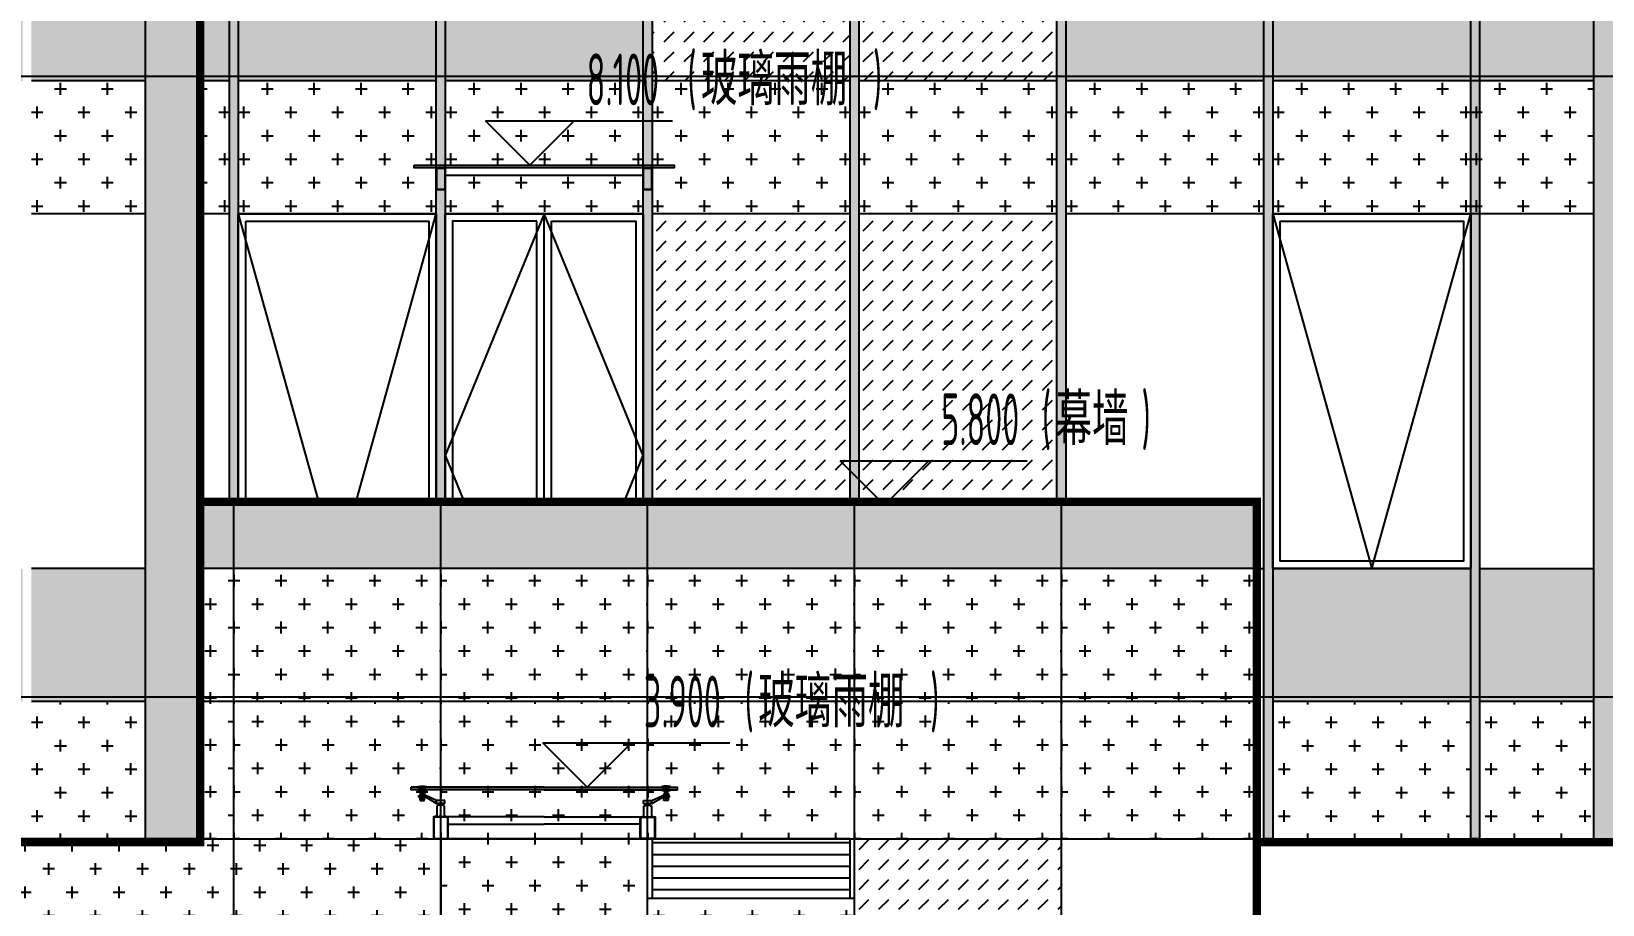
# Model space of a CAD drawing. Extents: x -863035 to 270371, y -8918 to 240488.
# Drawn here: x 187510 to 198142, y 123052 to 128961 of the extents above; entities that cross this region are included whole.
import ezdxf
from ezdxf.xclip import XClip

# ---------------------------------------------------------------- set-up
doc = ezdxf.new("R2010")
doc.units = 0
doc.header["$LTSCALE"] = 1000
doc.header["$MEASUREMENT"] = 0
doc.header["$XCLIPFRAME"] = 0
doc.linetypes.add('109-34 轴网$0$L1$0$$AUDIT_BAD_LTYPE1', pattern=[0])
for name, color, linetype in [('01-标注_标高', 200, 'Continuous'), ('02-TEXT_标注', 130, 'Continuous'), ('05-填充_156', 156, 'Continuous'), ('05-填充_18', 18, 'Continuous'), ('05-填充_天正', 26, 'Continuous'), ('A-C_窗', 140, 'Continuous'), ('D_玻璃', 152, 'Continuous'), ('D_铝板', 181, 'Continuous'), ('E-立面', 255, 'Continuous'), ('E-立面轮廓', 241, 'Continuous')]:
    doc.layers.add(name, color=color, linetype=linetype)
doc.layers.add('04-不打印_辅助线', color=165, linetype='Continuous', plot=False)
doc.styles.add('_TCH_DIM', font='ROS1', dxfattribs={"width": 0.75, "bigfont": 'JD'})
pattern_1 = [(90, (-57959.01, 285654.6), (-158.75, 158.75), [79.375, -238.125]), (180, (-57919.32, 285694.28), (-158.75, -158.75), [79.375, -238.125])]
pattern_2 = [(45, (56279.99, 19107.46), (4e-14, 134.70384), [95.25, -95.25])]
pattern_3 = [(360, (178364.69, 158581.99), (158.75, 158.75), [79.375, -238.125]), (90, (178404.37, 158542.3), (-158.75, 158.75), [79.375, -238.125])]

# ---------------------------------------------------------------- blocks, each defined once
blk = doc.blocks.new('A$C2DDF4F07')
at = {"layer": 'A-C_窗'}
for points in [[(0, 2400), (1340, 2400), (1340, 0), (0, 0)], [(50, 2350), (1290, 2350), (1290, 50), (50, 50)]]:
    blk.add_lwpolyline(points, close=True, dxfattribs=at)
blk.add_lwpolyline([(0, 2400), (670, 0), (1340, 2400)], dxfattribs=at)
blk = doc.blocks.new('A$C45C43561')
at = {"layer": 'A-C_窗'}
for points in [[(60, -1000), (60, 2270), (1400, 2270), (1400, -1000)], [(730, 2270), (60, 2270), (60, -1000), (730, -1000)], [(680, 2220), (110, 2220), (110, -950), (680, -950)], [(780, 2220), (1350, 2220), (1350, -950), (780, -950)]]:
    blk.add_lwpolyline(points, close=True, dxfattribs=at)
blk.add_lwpolyline([(730, 2270), (60, 635), (730, -1000), (1400, 635), (730, 2270)], dxfattribs=at)
blk = doc.blocks.new('yp')
at = {"layer": 'D_玻璃'}
blk.add_lwpolyline([(-1610, 168), (150, 168), (150, 150), (-1610, 150)], close=True, dxfattribs=at)
at = {"layer": 'D_铝板'}
blk.add_line((-1400, 100), (-60, 100), dxfattribs=at)
for points in [[(-1460, 150), (-1400, 150), (-1400, 0), (-1460, 0), (-1460, 150)], [(-60, 150), (0, 150), (0, 0), (-60, 0), (-60, 150)]]:
    blk.add_lwpolyline(points, dxfattribs=at)
for points in [[(-1457, 147), (-1403, 147), (-1403, 3), (-1457, 3)], [(-57, 147), (-3, 147), (-3, 3), (-57, 3)]]:
    blk.add_lwpolyline(points, close=True, dxfattribs=at)
blk = doc.blocks.new('*U31')
at = {"layer": '05-填充_18'}
h = blk.add_hatch(color=256, dxfattribs=at)
h.dxf.hatch_style = 1
h.paths.add_polyline_path([(60, -12790), (0, -12790), (0, 310), (60, 310)])
blk.add_lwpolyline([(60, -12790), (0, -12790), (0, 310), (60, 310)], close=True)
blk = doc.blocks.new('*U23')
at = {"layer": '05-填充_18'}
h = blk.add_hatch(color=256, dxfattribs=at)
h.dxf.hatch_style = 1
h.paths.add_polyline_path([(60, -15050), (0, -15050), (0, 310), (60, 310)])
blk.add_lwpolyline([(60, -15050), (0, -15050), (0, 310), (60, 310)], close=True)
blk = doc.blocks.new('htgrsjuhytj')
at = {"layer": '05-填充_156'}
h = blk.add_hatch(dxfattribs=at)
h.set_pattern_fill('DASH', color=256, scale=100, angle=135)
h.set_pattern_definition(pattern_2)
h.paths.add_polyline_path([(45765.7, -11748.3), (44425.7, -11748.3), (44425.7, -15048.3), (45765.7, -15048.3)])
h = blk.add_hatch(dxfattribs=at)
h.set_pattern_fill('DASH', color=256, scale=100, angle=135)
h.set_pattern_definition(pattern_2)
h.paths.add_polyline_path([(47165.7, -11748.3), (45825.7, -11748.3), (45825.7, -15048.3), (47165.7, -15048.3)])
h = blk.add_hatch(dxfattribs=at)
h.set_pattern_fill('CROSS', color=136, scale=100, angle=90)
h.set_pattern_definition([(360, (59080, 14907.46), (158.75, 158.75), [79.375, -238.125]), (90, (59119.68, 14867.77), (-158.75, 158.75), [79.375, -238.125])])
h.paths.add_polyline_path([(40995.7, -15048.3), (40225.7, -15048.3), (40225.7, -15948.3), (40995.7, -15948.3)])
h = blk.add_hatch(dxfattribs=at)
h.set_pattern_fill('CROSS', color=136, scale=100, angle=90)
h.set_pattern_definition([(360, (59080, 14907.46), (158.75, 158.75), [79.375, -238.125]), (90, (59119.68, 14867.77), (-158.75, 158.75), [79.375, -238.125])])
h.paths.add_polyline_path([(41565.7, -15048.3), (41345.7, -15048.3), (41345.7, -15948.3), (41565.7, -15948.3)])
h = blk.add_hatch(dxfattribs=at)
h.set_pattern_fill('CROSS', color=136, scale=100, angle=90)
h.set_pattern_definition([(360, (60480, 14907.46), (158.75, 158.75), [79.375, -238.125]), (90, (60519.68, 14867.77), (-158.75, 158.75), [79.375, -238.125])])
h.paths.add_polyline_path([(42965.7, -15048.3), (41625.7, -15048.3), (41625.7, -15948.3), (42965.7, -15948.3)])
h = blk.add_hatch(dxfattribs=at)
h.set_pattern_fill('CROSS', color=136, scale=100, angle=90)
h.set_pattern_definition([(360, (61880, 14907.46), (158.75, 158.75), [79.375, -238.125]), (90, (61919.68, 14867.77), (-158.75, 158.75), [79.375, -238.125])])
h.paths.add_polyline_path([(44365.7, -15048.3), (43025.7, -15048.3), (43025.7, -15948.3), (44365.7, -15948.3)])
h = blk.add_hatch(dxfattribs=at)
h.set_pattern_fill('CROSS', color=136, scale=100, angle=90)
h.set_pattern_definition([(360, (63280, 14907.46), (158.75, 158.75), [79.375, -238.125]), (90, (63319.68, 14867.77), (-158.75, 158.75), [79.375, -238.125])])
h.paths.add_polyline_path([(45765.7, -15048.3), (44425.7, -15048.3), (44425.7, -15948.3), (45765.7, -15948.3)])
h = blk.add_hatch(dxfattribs=at)
h.set_pattern_fill('CROSS', color=136, scale=100, angle=90)
h.set_pattern_definition([(360, (64680, 14907.46), (158.75, 158.75), [79.375, -238.125]), (90, (64719.68, 14867.77), (-158.75, 158.75), [79.375, -238.125])])
h.paths.add_polyline_path([(47165.7, -15048.3), (45825.7, -15048.3), (45825.7, -15948.3), (47165.7, -15948.3)])
h = blk.add_hatch(dxfattribs=at)
h.set_pattern_fill('CROSS', color=136, scale=100, angle=90)
h.set_pattern_definition([(360, (66080, 14907.46), (158.75, 158.75), [79.375, -238.125]), (90, (66119.68, 14867.77), (-158.75, 158.75), [79.375, -238.125])])
h.paths.add_polyline_path([(48565.7, -15048.3), (47225.7, -15048.3), (47225.7, -15948.3), (48565.7, -15948.3)])
h = blk.add_hatch(dxfattribs=at)
h.set_pattern_fill('CROSS', color=136, scale=100, angle=90)
h.set_pattern_definition([(360, (67480, 14907.46), (158.75, 158.75), [79.375, -238.125]), (90, (67519.68, 14867.77), (-158.75, 158.75), [79.375, -238.125])])
h.paths.add_polyline_path([(49965.7, -15048.3), (48625.7, -15048.3), (48625.7, -15948.3), (49965.7, -15948.3)])
h = blk.add_hatch(dxfattribs=at)
h.set_pattern_fill('CROSS', color=136, scale=100, angle=90)
h.set_pattern_definition([(360, (68820, 14907.46), (158.75, 158.75), [79.375, -238.125]), (90, (68859.68, 14867.77), (-158.75, 158.75), [79.375, -238.125])])
h.paths.add_polyline_path([(50795.7, -15048.3), (49965.7, -15048.3), (49965.7, -15948.3), (50795.7, -15948.3)])
h = blk.add_hatch(dxfattribs=at)
h.set_pattern_fill('DASH', color=256, scale=100, angle=135)
h.set_pattern_definition([(45, (54879.99, 15807.46), (4e-14, 134.70384), [95.25, -95.25])])
h.paths.add_polyline_path([(45765.7, -15948.3), (44425.7, -15948.3), (44425.7, -17918.3), (45765.7, -17918.3)])
h = blk.add_hatch(dxfattribs=at)
h.set_pattern_fill('DASH', color=256, scale=100, angle=135)
h.set_pattern_definition([(45, (56279.99, 15807.46), (4e-14, 134.70384), [95.25, -95.25])])
h.paths.add_polyline_path([(47165.7, -15948.3), (45825.7, -15948.3), (45825.7, -17918.3), (47165.7, -17918.3)])
h = blk.add_hatch(dxfattribs=at)
h.set_pattern_fill('CROSS', color=136, scale=100, angle=90)
h.set_pattern_definition([(360, (59080, 14907.46), (158.75, 158.75), [79.375, -238.125]), (90, (59119.68, 14867.77), (-158.75, 158.75), [79.375, -238.125])])
h.paths.add_polyline_path([(40995.7, -19248.3), (40225.7, -19248.3), (40225.7, -20178.3), (40995.7, -20178.3)])
h = blk.add_hatch(dxfattribs=at)
h.set_pattern_fill('CROSS', color=136, scale=100, angle=90)
h.set_pattern_definition([(360, (67519.99, 14907.46), (158.75, 158.75), [79.375, -238.125]), (90, (67559.68, 14867.77), (-158.75, 158.75), [79.375, -238.125])])
h.paths.add_polyline_path([(49965.7, -19248.3), (48625.7, -19248.3), (48625.7, -20178.3), (49965.7, -20178.3)])
h = blk.add_hatch(dxfattribs=at)
h.set_pattern_fill('CROSS', color=136, scale=100, angle=90)
h.set_pattern_definition([(360, (68919.99, 14907.46), (158.75, 158.75), [79.375, -238.125]), (90, (68959.68, 14867.77), (-158.75, 158.75), [79.375, -238.125])])
h.paths.add_polyline_path([(50795.7, -19248.3), (50025.7, -19248.3), (50025.7, -20178.3), (50795.7, -20178.3)])
at = {"layer": '05-填充_18'}
h = blk.add_hatch(color=256, dxfattribs=at)
h.dxf.hatch_style = 1
h.paths.add_polyline_path([(50795.7, -20178.3), (51145.7, -20178.3), (51145.7, -4818.3), (50795.7, -4818.3)])
h = blk.add_hatch(color=256, dxfattribs=at)
h.dxf.hatch_style = 1
h.paths.add_polyline_path([(40995.7, -20178.3), (41345.7, -20178.3), (41345.7, -9518.3), (40995.7, -9518.3)])
at = {"layer": '05-填充_天正'}
h = blk.add_hatch(dxfattribs=at)
h.set_pattern_fill('AR-CONC', color=256, scale=200)
h.set_pattern_definition([(50, (11547.93, -171174.53), (364.36934, -31.87817), [38.1, -419.1]), (355, (11547.93, -171174.53), (-70.48565, 382.1133), [30.48, -335.28]), (100.451, (11578.3, -171177.2), (293.885, 350.2334), [32.38, -356.18]), (46.1842, (11547.93, -171072.93), (542.1581, -84.0847), [57.15, -628.65]), (96.6356, (11593.1, -171079.94), (474.8085, 494.8511), [48.57, -534.27]), (351.184, (11547.93, -171072.93), (474.8092, 494.8502), [45.72, -502.92]), (21, (11598.73, -171098.33), (303.22976, -204.53104), [38.1, -419.1]), (326, (11598.73, -171098.33), (123.6041, 368.3759), [30.48, -335.28]), (71.4514, (11624, -171115.38), (426.833, 163.8457), [32.38, -356.18]), (37.5, (11547.93, -171174.53), (6.17721, 169.11008), [0, -331.216, 0, -340.36, 0, -336.55]), (7.5, (11547.93, -171174.53), (133.63933, 200.36115), [0, -194.056, 0, -323.596, 0, -128.27]), (327.5, (11434.65, -171174.53), (271.18119, -11.45749), [0, -127, 0, -396.24, 0, -525.78]), (317.5, (11383.85, -171174.53), (296.25836, 50.85298), [0, -165.1, 0, -263.144, 0, -373.38])])
h.paths.add_polyline_path([(50025.7, -14148.3), (50795.7, -14148.3), (50795.7, -15048.3), (50025.7, -15048.3)])
h.paths.add_polyline_path([(48625.7, -15048.3), (49965.7, -15048.3), (49965.7, -14148.3), (48625.7, -14148.3)])
h.paths.add_polyline_path([(47225.7, -15048.3), (48565.7, -15048.3), (48565.7, -14148.3), (47225.7, -14148.3)])
h.paths.add_polyline_path([(43025.7, -14148.3), (44365.7, -14148.3), (44365.7, -15048.3), (43025.7, -15048.3)])
h.paths.add_polyline_path([(41625.7, -15048.3), (42965.7, -15048.3), (42965.7, -14148.3), (41625.7, -14148.3)])
h.paths.add_polyline_path([(41345.7, -15048.3), (41565.7, -15048.3), (41565.7, -14148.3), (41345.7, -14148.3)])
h.paths.add_polyline_path([(40225.7, -14148.3), (40995.7, -14148.3), (40995.7, -15048.3), (40225.7, -15048.3)])
h.paths.add_polyline_path([(38825.7, -15048.3), (40165.7, -15048.3), (40165.7, -14148.3), (38825.7, -14148.3)])
h.paths.add_polyline_path([(34625.7, -14148.3), (35965.7, -14148.3), (35965.7, -15048.3), (34625.7, -15048.3)])
h.paths.add_polyline_path([(33225.7, -15048.3), (34565.7, -15048.3), (34565.7, -14148.3), (33225.7, -14148.3)])
h.paths.add_polyline_path([(31825.7, -14148.3), (33165.7, -14148.3), (33165.7, -15048.3), (31825.7, -15048.3)])
h.paths.add_polyline_path([(30425.7, -15048.3), (31765.7, -15048.3), (31765.7, -14148.3), (30425.7, -14148.3)])
h.paths.add_polyline_path([(26225.7, -14148.3), (27565.7, -14148.3), (27565.7, -15048.3), (26225.7, -15048.3)])
h.paths.add_polyline_path([(25395.7, -15048.3), (26165.7, -15048.3), (26165.7, -14148.3), (25395.7, -14148.3)])
h.paths.add_polyline_path([(23995.7, -14148.3), (24765.7, -14148.3), (24765.7, -15048.3), (23995.7, -15048.3)])
h.paths.add_polyline_path([(23425.7, -15048.3), (23995.7, -15048.3), (23995.7, -14148.3), (23425.7, -14148.3)])
h.paths.add_polyline_path([(22025.7, -15048.3), (23365.7, -15048.3), (23365.7, -14148.3), (22025.7, -14148.3)])
h.paths.add_polyline_path([(17825.7, -15048.3), (19165.7, -15048.3), (19165.7, -14148.3), (17825.7, -14148.3)])
h.paths.add_polyline_path([(16425.7, -15048.3), (17765.7, -15048.3), (17765.7, -14148.3), (16425.7, -14148.3)])
h.paths.add_polyline_path([(15025.7, -15048.3), (16365.7, -15048.3), (16365.7, -14148.3), (15025.7, -14148.3)])
h.paths.add_polyline_path([(13625.7, -15048.3), (14965.7, -15048.3), (14965.7, -14148.3), (13625.7, -14148.3)])
h.paths.add_polyline_path([(11395.7, -15048.3), (12165.7, -15048.3), (12165.7, -14148.3), (11395.7, -14148.3)])
h.paths.add_polyline_path([(10825.7, -15048.3), (11195.7, -15048.3), (11195.7, -14148.3), (10825.7, -14148.3)])
h.paths.add_polyline_path([(9425.7, -15048.3), (10765.7, -15048.3), (10765.7, -14148.3), (9425.7, -14148.3)])
h.paths.add_polyline_path([(8595.7, -15048.3), (9365.7, -15048.3), (9365.7, -14148.3), (8595.7, -14148.3)])
h = blk.add_hatch(dxfattribs=at)
h.set_pattern_fill('AR-CONC', color=256, scale=200)
h.set_pattern_definition([(50, (11547.93, -175374.53), (364.36934, -31.87817), [38.1, -419.1]), (355, (11547.93, -175374.53), (-70.48565, 382.1133), [30.48, -335.28]), (100.451, (11578.3, -175377.2), (293.885, 350.2334), [32.38, -356.18]), (46.1842, (11547.93, -175272.93), (542.1581, -84.0847), [57.15, -628.65]), (96.6356, (11593.1, -175279.94), (474.8085, 494.8511), [48.57, -534.27]), (351.184, (11547.93, -175272.93), (474.8092, 494.8502), [45.72, -502.92]), (21, (11598.73, -175298.33), (303.22976, -204.53104), [38.1, -419.1]), (326, (11598.73, -175298.33), (123.6041, 368.3759), [30.48, -335.28]), (71.4514, (11624, -175315.38), (426.833, 163.8457), [32.38, -356.18]), (37.5, (11547.93, -175374.53), (6.17721, 169.11008), [0, -331.216, 0, -340.36, 0, -336.55]), (7.5, (11547.93, -175374.53), (133.63933, 200.36115), [0, -194.056, 0, -323.596, 0, -128.27]), (327.5, (11434.65, -175374.53), (271.18119, -11.45749), [0, -127, 0, -396.24, 0, -525.78]), (317.5, (11383.85, -175374.53), (296.25836, 50.85298), [0, -165.1, 0, -263.144, 0, -373.38])])
h.paths.add_polyline_path([(50025.7, -18348.3), (50795.7, -18348.3), (50795.7, -19248.3), (50025.7, -19248.3)])
h.paths.add_polyline_path([(48625.7, -19248.3), (49965.7, -19248.3), (49965.7, -18348.3), (48625.7, -18348.3)])
h.paths.add_polyline_path([(40225.7, -18348.3), (40995.7, -18348.3), (40995.7, -19248.3), (40225.7, -19248.3)])
h.paths.add_polyline_path([(38825.7, -19248.3), (40165.7, -19248.3), (40165.7, -18348.3), (38825.7, -18348.3)])
h.paths.add_polyline_path([(34625.7, -18348.3), (35965.7, -18348.3), (35965.7, -19248.3), (34625.7, -19248.3)])
h.paths.add_polyline_path([(33225.7, -19248.3), (34565.7, -19248.3), (34565.7, -18348.3), (33225.7, -18348.3)])
h.paths.add_polyline_path([(31825.7, -18348.3), (33165.7, -18348.3), (33165.7, -19248.3), (31825.7, -19248.3)])
h.paths.add_polyline_path([(30425.7, -19248.3), (31765.7, -19248.3), (31765.7, -18348.3), (30425.7, -18348.3)])
h.paths.add_polyline_path([(26225.7, -18348.3), (27565.7, -18348.3), (27565.7, -19248.3), (26225.7, -19248.3)])
h.paths.add_polyline_path([(25395.7, -19248.3), (26165.7, -19248.3), (26165.7, -18348.3), (25395.7, -18348.3)])
h.paths.add_polyline_path([(23995.7, -18348.3), (24765.7, -18348.3), (24765.7, -19248.3), (23995.7, -19248.3)])
h.paths.add_polyline_path([(23425.7, -19248.3), (23995.7, -19248.3), (23995.7, -18348.3), (23425.7, -18348.3)])
h.paths.add_polyline_path([(22025.7, -19248.3), (23365.7, -19248.3), (23365.7, -18348.3), (22025.7, -18348.3)])
h.paths.add_polyline_path([(17825.7, -19248.3), (19165.7, -19248.3), (19165.7, -18348.3), (17825.7, -18348.3)])
h.paths.add_polyline_path([(16425.7, -19248.3), (17765.7, -19248.3), (17765.7, -18348.3), (16425.7, -18348.3)])
h.paths.add_polyline_path([(15025.7, -19248.3), (16365.7, -19248.3), (16365.7, -18348.3), (15025.7, -18348.3)])
h.paths.add_polyline_path([(13625.7, -19248.3), (14965.7, -19248.3), (14965.7, -18348.3), (13625.7, -18348.3)])
h.paths.add_polyline_path([(11395.7, -19248.3), (12165.7, -19248.3), (12165.7, -18348.3), (11395.7, -18348.3)])
h.paths.add_polyline_path([(8595.7, -19248.3), (9365.7, -19248.3), (9365.7, -18348.3), (8595.7, -18348.3)])
at = {"layer": '01-标注_标高'}
for p, q in [((43598.3, -15618.3), (43298.3, -15318.3)), ((43298.3, -15318.3), (44564.3, -15318.3)), ((43598.3, -15618.3), (43898.3, -15318.3)), ((45997.7, -17918.3), (45697.7, -17618.3)), ((45697.7, -17618.3), (46963.7, -17618.3)), ((45997.7, -17918.3), (46297.7, -17618.3))]:
    blk.add_line(p, q, dxfattribs=at)
at = {"layer": '04-不打印_辅助线'}
for points in [[(51086.2, -15018.3), (3570.3, -15018.3)], [(51086.2, -19218.3), (3570.3, -19218.3)]]:
    blk.add_lwpolyline(points, dxfattribs=at)
at = {"layer": 'A-C_窗'}
for points in [[(40995.7, -15048.3), (40225.7, -15048.3)], [(41565.7, -15048.3), (41345.7, -15048.3)], [(42965.7, -15048.3), (41625.7, -15048.3)], [(44365.7, -15048.3), (43025.7, -15048.3)], [(45765.7, -15048.3), (44425.7, -15048.3)], [(47165.7, -15048.3), (45825.7, -15048.3)], [(48565.7, -15048.3), (47225.7, -15048.3)], [(49965.7, -15048.3), (48625.7, -15048.3)], [(50795.7, -15048.3), (49965.7, -15048.3)], [(40995.7, -15948.3), (40225.7, -15948.3)], [(41565.7, -15948.3), (41345.7, -15948.3)], [(42965.7, -15948.3), (41625.7, -15948.3)], [(44365.7, -15948.3), (43025.7, -15948.3)], [(45765.7, -15948.3), (44425.7, -15948.3)], [(47165.7, -15948.3), (45825.7, -15948.3)], [(48565.7, -15948.3), (47225.7, -15948.3)], [(49965.7, -15948.3), (48625.7, -15948.3)], [(50795.7, -15948.3), (49965.7, -15948.3)], [(40995.7, -18348.3), (40225.7, -18348.3)], [(48625.7, -18348.3), (49965.7, -18348.3)], [(50025.7, -18348.3), (50795.7, -18348.3)], [(40995.7, -19248.3), (40225.7, -19248.3)], [(49965.7, -19248.3), (48625.7, -19248.3)], [(50795.7, -19248.3), (50025.7, -19248.3)]]:
    blk.add_lwpolyline(points, dxfattribs=at)
at = {"layer": 'E-立面', "linetype": '109-34 轴网$0$L1$0$$AUDIT_BAD_LTYPE1'}
for p, q in [((50795.7, -4818.3), (50795.7, -20178.3)), ((40995.7, -9518.3), (40995.7, -20178.3))]:
    blk.add_line(p, q, dxfattribs=at)
for points in [[(48495.7, -20178.3), (51145.7, -20178.3), (51145.7, -4818.3), (27995.7, -4818.3), (27995.7, -9518.3)], [(24835.7, -20178.3), (24835.7, -9518.3), (41345.7, -9518.3), (41345.7, -20178.3), (11195.7, -20178.3), (11195.7, -5318.3), (23995.7, -5318.3)]]:
    blk.add_lwpolyline(points, dxfattribs=at)
at = {"layer": 'E-立面轮廓', "const_width": 50}
for points in [[(48495.7, -20203.3), (51170.7, -20203.3), (51170.7, -4793.3), (27970.7, -4793.3), (27970.7, -9518.3)], [(24810.7, -20178.3), (24810.7, -9493.3), (41370.7, -9493.3), (41370.7, -20203.3), (11170.7, -20203.3), (11170.7, -5293.3), (23995.7, -5293.3)]]:
    blk.add_lwpolyline(points, dxfattribs=at)
at = {"layer": 'A-C_窗'}
ref = blk.add_blockref('A$C2DDF4F07', (41625.7, -18348.3), dxfattribs=at)
XClip(ref).set_block_clipping_path([(-60, 430.0030832089), (1399.9999999998, 2441.8734468589)])
ref = blk.add_blockref('A$C45C43561', (42965.7, -18218.3), dxfattribs=at)
XClip(ref).set_block_clipping_path([(60, 300), (1400, 2270)])
blk.add_blockref('A$C2DDF4F07', (48625.7, -18348.3), dxfattribs=at)
at = {"layer": 'D_铝板'}
for name, p in [('*U31', (41565.7, -5128.2)), ('*U31', (42965.7, -5128.2)), ('*U31', (44365.7, -5128.2)), ('*U31', (45765.7, -5128.2)), ('*U31', (47165.7, -5128.2)), ('*U23', (48565.7, -5128.2)), ('*U23', (49965.7, -5128.2))]:
    blk.add_blockref(name, p, dxfattribs=at)
at = {"layer": 'E-立面'}
blk.add_blockref('yp', (44425.7, -15785.8), dxfattribs=at)
at = {"layer": '02-TEXT_标注', "style": '_TCH_DIM'}
for s, height, width, p in [('8.100', 350, 0.5625, (43983.1, -15213.3)), ('(', 350, 0.5625, (44664.3, -15213.3)), ('玻璃雨棚', 347.29, 0.75, (44756.2, -15213.3)), (')', 350, 0.5625, (45920.2, -15213.3)), ('5.800', 350, 0.5625, (46382.4, -17513.3)), ('(', 350, 0.5625, (47063.7, -17513.3)), ('幕墙', 347.29, 0.75, (47155.5, -17513.3)), (')', 350, 0.5625, (47737.5, -17513.3))]:
    blk.add_text(s, height=height, dxfattribs=dict(at, width=width)).set_placement(p)
blk = doc.blocks.new('单爪')
at = {"linetype": 'ByBlock'}
for points in [[(21676, 19383, 0.319961), (21666, 19375), (21676, 19375)], [(21729, 19383, -0.319961), (21739, 19375), (21729, 19375)]]:
    blk.add_hatch(color=256, dxfattribs=at).paths.add_polyline_path(points)
for p, q in [((21813, 19582), (21797, 19579)), ((21797, 19575), (21797, 19579)), ((21857, 19579), (21797, 19579)), ((21811, 19576), (21797, 19576)), ((21797, 19575), (21810, 19575)), ((21810, 19557), (21810, 19575)), ((21811, 19548), (21811, 19576)), ((21811, 19557), (21811, 19575)), ((21841, 19582), (21813, 19582)), ((21857, 19579), (21841, 19582)), ((21843, 19548), (21843, 19576)), ((21857, 19576), (21843, 19576)), ((21845, 19557), (21845, 19575)), ((21857, 19575), (21845, 19575)), ((21857, 19575), (21857, 19579)), ((21675, 19465), (21675, 19486)), ((21675, 19486), (21730, 19486)), ((21675, 19465), (21702, 19465)), ((21683, 19454), (21683, 19465)), ((21683, 19465), (21721, 19465)), ((21730, 19465), (21702, 19465)), ((21721, 19454), (21721, 19465)), ((21730, 19486), (21804, 19519)), ((21730, 19465), (21804, 19507)), ((21730, 19465), (21730, 19486)), ((21797, 19553), (21797, 19557)), ((21797, 19557), (21810, 19557)), ((21797, 19556), (21811, 19556)), ((21797, 19553), (21797, 19553)), ((21807, 19550), (21797, 19553)), ((21850, 19519), (21804, 19519)), ((21804, 19507), (21804, 19519)), ((21850, 19507), (21804, 19507)), ((21849, 19519), (21805, 19519)), ((21849, 19507), (21805, 19507)), ((21811, 19550), (21807, 19550)), ((21847, 19521), (21808, 19521)), ((21808, 19519), (21808, 19521)), ((21808, 19506), (21808, 19507)), ((21847, 19506), (21808, 19506)), ((21843, 19548), (21811, 19548)), ((21812, 19547), (21811, 19548)), ((21842, 19547), (21812, 19547)), ((21812, 19499), (21815, 19499)), ((21812, 19487), (21812, 19499)), ((21812, 19487), (21842, 19487)), ((21814, 19485), (21812, 19487)), ((21815, 19537), (21813, 19536)), ((21815, 19537), (21813, 19536)), ((21813, 19536), (21813, 19526)), ((21813, 19536), (21813, 19526)), ((21815, 19525), (21813, 19526)), ((21815, 19525), (21813, 19526)), ((21841, 19485), (21814, 19485)), ((21839, 19537), (21815, 19537)), ((21839, 19537), (21815, 19537)), ((21815, 19525), (21839, 19525)), ((21815, 19521), (21815, 19525)), ((21839, 19525), (21815, 19525)), ((21839, 19525), (21815, 19525)), ((21839, 19521), (21815, 19521)), ((21815, 19499), (21815, 19506)), ((21834, 19538), (21820, 19538)), ((21820, 19537), (21820, 19538)), ((21820, 19536), (21820, 19526)), ((21820, 19536), (21820, 19526)), ((21821, 19542), (21821, 19547)), ((21834, 19542), (21821, 19542)), ((21821, 19542), (21821, 19538)), ((21827, 19525), (21825, 19521)), ((21827, 19540), (21827, 19522)), ((21827, 19530), (21827, 19512)), ((21827, 19521), (21829, 19525)), ((21833, 19542), (21833, 19547)), ((21834, 19542), (21834, 19538)), ((21834, 19537), (21834, 19538)), ((21834, 19536), (21834, 19526)), ((21834, 19536), (21834, 19526)), ((21841, 19536), (21839, 19537)), ((21841, 19536), (21839, 19537)), ((21841, 19526), (21839, 19525)), ((21841, 19526), (21839, 19525)), ((21839, 19525), (21839, 19521)), ((21840, 19499), (21840, 19506)), ((21842, 19499), (21840, 19499)), ((21841, 19536), (21841, 19526)), ((21841, 19536), (21841, 19526)), ((21841, 19485), (21842, 19487)), ((21842, 19547), (21843, 19548)), ((21842, 19487), (21842, 19499)), ((21857, 19556), (21843, 19556)), ((21847, 19550), (21843, 19550)), ((21857, 19557), (21845, 19557)), ((21857, 19553), (21847, 19550)), ((21847, 19519), (21847, 19521)), ((21847, 19506), (21847, 19507)), ((21850, 19507), (21850, 19519)), ((21857, 19553), (21857, 19557)), ((21676, 19375), (21676, 19450)), ((21676, 19450), (21686, 19450)), ((21676, 19375), (21729, 19375)), ((21683, 19454), (21721, 19454)), ((21686, 19450), (21686, 19454)), ((21719, 19450), (21719, 19454)), ((21719, 19450), (21729, 19450)), ((21729, 19450), (21729, 19375))]:
    blk.add_line(p, q, dxfattribs=at)
at = {"ltscale": 0.2}
blk.add_line((21827, 19481), (21827, 19586), dxfattribs=at)
at = {"linetype": 'ByBlock'}
for centre, radius, start, end in [((21817, 19531), 6.13, 55.6158, 124.3842), ((21817, 19531), 6.13, 55.6158, 124.3842), ((21817, 19531), 6.13, 235.6158, 304.3842), ((21817, 19531), 6.13, 235.6158, 304.3842), ((21827, 19514), 22.9, 72.412, 107.588), ((21827, 19548), 22.9, 252.412, 287.588), ((21838, 19531), 6.13, 55.6158, 124.3842), ((21838, 19531), 6.13, 55.6158, 124.3842), ((21838, 19531), 6.13, 235.6158, 304.3842), ((21838, 19531), 6.13, 235.6158, 304.3842), ((21676, 19372), 10.9, 93.5382, 164.5088), ((21728, 19372), 10.9, 15.4912, 86.4618)]:
    blk.add_arc(centre, radius, start, end, dxfattribs=at)
blk = doc.blocks.new('9-x')
at = {"layer": 'D_玻璃'}
for p, q in [((1243, 0), (1400, 0)), ((-9000, 0), (-8743, 0)), ((-9000, -18), (-8743, -18)), ((-8707, 0), (-8493, 0)), ((-8707, -18), (-8493, -18)), ((-8457, 0), (1400, 0)), ((-8457, -18), (1400, -18)), ((-7307, 0), (-7093, 0)), ((-7307, -18), (-7093, -18)), ((-5907, 0), (-5693, 0)), ((-5907, -18), (-5693, -18)), ((-4507, 0), (-4293, 0)), ((-4507, -18), (-4293, -18)), ((-3107, 0), (-2893, 0)), ((-3107, -18), (-2893, -18)), ((-1707, 0), (-1493, 0)), ((-1707, -18), (-1493, -18)), ((-307, 0), (-93, 0)), ((-307, -18), (-93, -18)), ((1243, -18), (1400, -18)), ((1400, -18), (1400, 0))]:
    blk.add_line(p, q, dxfattribs=at)
at = {"layer": 'D_铝板'}
for p, q in [((-9000, -200), (-8650, -200)), ((-9000, -250), (-8650, -250))]:
    blk.add_line(p, q, dxfattribs=at)
for points in [[(-8650, -200), (-8550, -200), (-8550, -350), (-8650, -350), (-8650, -200)], [(-8550, -200), (1250, -200)], [(-7250, -200), (-7150, -200), (-7150, -350), (-7250, -350), (-7250, -200)], [(-5850, -200), (-5750, -200), (-5750, -350), (-5850, -350), (-5850, -200)], [(-4450, -200), (-4350, -200), (-4350, -350), (-4450, -350), (-4450, -200)], [(-3050, -200), (-2950, -200), (-2950, -350), (-3050, -350), (-3050, -200)], [(-1650, -200), (-1550, -200), (-1550, -350), (-1650, -350), (-1650, -200)], [(-250, -200), (-150, -200), (-150, -350), (-250, -350), (-250, -200)], [(1150, -200), (1250, -200), (1250, -350), (1150, -350), (1150, -200)], [(-7250, -250), (-8550, -250)], [(-5850, -250), (-7150, -250)], [(-4450, -250), (-5750, -250)], [(-3050, -250), (-4350, -250)], [(-1650, -250), (-2950, -250)], [(1150, -250), (-1550, -250)]]:
    blk.add_lwpolyline(points, dxfattribs=at)
for points in [[(-8647, -203), (-8553, -203), (-8553, -347), (-8647, -347)], [(-7247, -203), (-7153, -203), (-7153, -347), (-7247, -347)], [(-5847, -203), (-5753, -203), (-5753, -347), (-5847, -347)], [(-4447, -203), (-4353, -203), (-4353, -347), (-4447, -347)], [(-3047, -203), (-2953, -203), (-2953, -347), (-3047, -347)], [(-1647, -203), (-1553, -203), (-1553, -347), (-1647, -347)], [(-247, -203), (-153, -203), (-153, -347), (-247, -347)], [(1153, -203), (1247, -203), (1247, -347), (1153, -347)]]:
    blk.add_lwpolyline(points, close=True, dxfattribs=at)
at = {"layer": 'D_铝板', "xscale": -1}
for p in [(13102, -19575), (14502, -19575), (15902, -19575), (17302, -19575), (18702, -19575), (20102, -19575), (21502, -19575)]:
    blk.add_blockref('单爪', p, dxfattribs=at)
at = {"layer": 'D_铝板'}
for p in [(-30302, -19575), (-28902, -19575), (-27502, -19575), (-26102, -19575), (-24702, -19575), (-23302, -19575), (-21902, -19575), (-20502, -19575)]:
    blk.add_blockref('单爪', p, dxfattribs=at)

msp = doc.modelspace()

# ---------------------------------------------------------------- hatches: boundary and pattern name
at = {"layer": '05-填充_156'}
h = msp.add_hatch(dxfattribs=at)
h.set_pattern_fill('CROSS', color=136, scale=100, angle=90)
h.set_pattern_definition(pattern_1)
h.paths.add_polyline_path([(190280.4, 123496.2), (184680.4, 123496.2), (184680.4, 119956.2), (190280.4, 119956.2)])
h = msp.add_hatch(dxfattribs=at)
h.set_pattern_fill('DASH', color=256, scale=100, angle=135)
h.set_pattern_definition([(45, (204964.69, 158581.99), (4e-14, 134.70384), [95.25, -95.25])])
h.paths.add_polyline_path([(194480.4, 123496.2), (193080.4, 123496.2), (193080.4, 119956.2), (194480.4, 119956.2)])
h = msp.add_hatch(dxfattribs=at)
h.set_pattern_fill('CROSS', color=136, scale=100, angle=90)
h.set_pattern_definition(pattern_1)
h.paths.add_polyline_path([(193080.4, 123096.2), (191680.4, 123096.2), (191680.4, 119956.2), (193080.4, 119956.2)])
at = {"layer": 'A-C_窗'}
h = msp.add_hatch(dxfattribs=at)
h.set_pattern_fill('ANSI31', color=256, scale=50, angle=315)
h.set_pattern_definition([(0, (550068.56, -27500), (2e-14, 79.375), [])])
h.paths.add_polyline_path([(191710.4, 123496.2), (191710.4, 123096.2), (193050.4, 123096.2), (193050.4, 123496.2)])

# ---------------------------------------------------------------- linework, layer by layer
at = {"layer": '04-不打印_辅助线'}
msp.add_lwpolyline([(190080.4, 123846.2), (191880.4, 123846.2), (191880.4, 123828.7), (190080.4, 123828.7)], close=True, dxfattribs=at)
at = {"layer": 'A-C_窗'}
for points in [[(188880.4, 119956.2), (188880.4, 125756.2)], [(190280.4, 119956.2), (190280.4, 125756.2)], [(191680.4, 119956.2), (191680.4, 125756.2)], [(193080.4, 119956.2), (193080.4, 125756.2)], [(194480.4, 119956.2), (194480.4, 125756.2)], [(191680.4, 123096.2), (193080.4, 123096.2)]]:
    msp.add_lwpolyline(points, dxfattribs=at)
for points in [[(190280.4, 122356.2), (191680.4, 122356.2), (191680.4, 123496.2), (190280.4, 123496.2)], [(191710.4, 123096.2), (193050.4, 123096.2), (193050.4, 123496.2), (191710.4, 123496.2)]]:
    msp.add_lwpolyline(points, close=True, dxfattribs=at)
at = {"layer": 'E-立面', "linetype": '109-34 轴网$0$L1$0$$AUDIT_BAD_LTYPE1'}
msp.add_line((195780.4, 123496.2), (195780.4, 119856.2), dxfattribs=at)
at = {"layer": 'E-立面轮廓', "const_width": 50}
msp.add_lwpolyline([(195805.4, 123496.2), (195805.4, 119806.2)], dxfattribs=at)

# ---------------------------------------------------------------- next in the draw order: block references
msp.add_blockref('htgrsjuhytj', (147284.7, 143674.5))

# ---------------------------------------------------------------- next in the draw order: hatches: boundary and pattern name
at = {"layer": '05-填充_156'}
h = msp.add_hatch(dxfattribs=at)
h.set_pattern_fill('CROSS', color=136, scale=100, angle=90)
h.set_pattern_definition(pattern_3)
h.paths.add_polyline_path([(188880.4, 125326.2), (188630.4, 125326.2), (188630.4, 124426.2), (188880.4, 124426.2)])
h = msp.add_hatch(dxfattribs=at)
h.set_pattern_fill('CROSS', color=136, scale=100, angle=90)
h.set_pattern_definition(pattern_3)
h.paths.add_polyline_path([(188880.4, 125326.2), (188880.4, 124426.2), (190280.4, 124426.2), (190280.4, 125326.2)])
h = msp.add_hatch(dxfattribs=at)
h.set_pattern_fill('CROSS', color=136, scale=100, angle=90)
h.set_pattern_definition([(360, (179764.69, 158581.99), (158.75, 158.75), [79.375, -238.125]), (90, (179804.37, 158542.3), (-158.75, 158.75), [79.375, -238.125])])
h.paths.add_polyline_path([(191680.4, 125326.2), (190280.4, 125326.2), (190280.4, 124426.2), (191680.4, 124426.2)])
h = msp.add_hatch(dxfattribs=at)
h.set_pattern_fill('CROSS', color=136, scale=100, angle=90)
h.set_pattern_definition([(360, (181164.69, 158581.99), (158.75, 158.75), [79.375, -238.125]), (90, (181204.37, 158542.3), (-158.75, 158.75), [79.375, -238.125])])
h.paths.add_polyline_path([(193080.4, 125326.2), (191680.4, 125326.2), (191680.4, 124426.2), (193080.4, 124426.2)])
h = msp.add_hatch(dxfattribs=at)
h.set_pattern_fill('CROSS', color=136, scale=100, angle=90)
h.set_pattern_definition([(360, (182564.69, 158581.99), (158.75, 158.75), [79.375, -238.125]), (90, (182604.37, 158542.3), (-158.75, 158.75), [79.375, -238.125])])
h.paths.add_polyline_path([(194480.4, 125326.2), (193080.4, 125326.2), (193080.4, 124426.2), (194480.4, 124426.2)])
h = msp.add_hatch(dxfattribs=at)
h.set_pattern_fill('CROSS', color=136, scale=100, angle=90)
h.set_pattern_definition([(360, (183964.69, 158581.99), (158.75, 158.75), [79.375, -238.125]), (90, (184004.37, 158542.3), (-158.75, 158.75), [79.375, -238.125])])
h.paths.add_polyline_path([(195780.4, 125326.2), (194480.4, 125326.2), (194480.4, 124426.2), (195780.4, 124426.2)])
h = msp.add_hatch(dxfattribs=at)
h.set_pattern_fill('CROSS', color=136, scale=100, angle=90)
h.set_pattern_definition(pattern_3)
h.paths.add_polyline_path([(188880.4, 124426.2), (188630.4, 124426.2), (188630.4, 123496.2), (188880.4, 123496.2)])
h = msp.add_hatch(dxfattribs=at)
h.set_pattern_fill('CROSS', color=136, scale=100, angle=90)
h.set_pattern_definition([(360, (207734.69, 158581.99), (158.75, 158.75), [79.375, -238.125]), (90, (207774.37, 158542.3), (-158.75, 158.75), [79.375, -238.125])])
h.paths.add_polyline_path([(190280.4, 124426.2), (188880.4, 124426.2), (188880.4, 123496.2), (190280.4, 123496.2)])
h = msp.add_hatch(dxfattribs=at)
h.set_pattern_fill('CROSS', color=136, scale=100, angle=90)
h.set_pattern_definition([(360, (209134.69, 158581.99), (158.75, 158.75), [79.375, -238.125]), (90, (209174.37, 158542.3), (-158.75, 158.75), [79.375, -238.125])])
h.paths.add_polyline_path([(191680.4, 124426.2), (190280.4, 124426.2), (190280.4, 122356.2), (191680.4, 122356.2)])
h = msp.add_hatch(dxfattribs=at)
h.set_pattern_fill('CROSS', color=136, scale=100, angle=90)
h.set_pattern_definition([(360, (210534.69, 158581.99), (158.75, 158.75), [79.375, -238.125]), (90, (210574.37, 158542.3), (-158.75, 158.75), [79.375, -238.125])])
h.paths.add_polyline_path([(193080.4, 124426.2), (191680.4, 124426.2), (191680.4, 123496.2), (193080.4, 123496.2)])
h = msp.add_hatch(dxfattribs=at)
h.set_pattern_fill('CROSS', color=136, scale=100, angle=90)
h.set_pattern_definition([(360, (211934.69, 158581.99), (158.75, 158.75), [79.375, -238.125]), (90, (211974.37, 158542.3), (-158.75, 158.75), [79.375, -238.125])])
h.paths.add_polyline_path([(194480.4, 124426.2), (193080.4, 124426.2), (193080.4, 123496.2), (194480.4, 123496.2)])
h = msp.add_hatch(dxfattribs=at)
h.set_pattern_fill('CROSS', color=136, scale=100, angle=90)
h.set_pattern_definition([(360, (213334.69, 158581.99), (158.75, 158.75), [79.375, -238.125]), (90, (213374.37, 158542.3), (-158.75, 158.75), [79.375, -238.125])])
h.paths.add_polyline_path([(195780.4, 124426.2), (194480.4, 124426.2), (194480.4, 123496.2), (195780.4, 123496.2)])
at = {"layer": '05-填充_18'}
h = msp.add_hatch(color=256, dxfattribs=at)
h.dxf.hatch_style = 1
h.paths.add_polyline_path([(188630.4, 125756.2), (188630.4, 125326.2), (195780.4, 125326.2), (195780.4, 125756.2)])

# ---------------------------------------------------------------- next in the draw order: linework, layer by layer
at = {"layer": '01-标注_标高'}
for p, q in [((191270.3, 123846.2), (190970.3, 124146.2)), ((190970.3, 124146.2), (192236.3, 124146.2)), ((191270.3, 123846.2), (191570.3, 124146.2))]:
    msp.add_line(p, q, dxfattribs=at)
at = {"layer": 'A-C_窗'}
for points in [[(195780.4, 125326.2), (195850.4, 125326.2)], [(190280.4, 124426.2), (188630.4, 124426.2)], [(191680.4, 124426.2), (190280.4, 124426.2)], [(193080.4, 124426.2), (191680.4, 124426.2)], [(194480.4, 124426.2), (193080.4, 124426.2)], [(195780.4, 124426.2), (194480.4, 124426.2)], [(188630.4, 123496.2), (190280.4, 123496.2)], [(190280.4, 123496.2), (191680.4, 123496.2)], [(191680.4, 123496.2), (193080.4, 123496.2)], [(193080.4, 123496.2), (194480.4, 123496.2)], [(194480.4, 123496.2), (195780.4, 123496.2)]]:
    msp.add_lwpolyline(points, dxfattribs=at)
at = {"layer": 'E-立面', "linetype": '109-34 轴网$0$L1$0$$AUDIT_BAD_LTYPE1'}
for points in [[(195780.4, 125756.2), (188630.4, 125756.2)], [(195780.4, 125756.2), (195780.4, 123496.2)], [(195780.4, 125326.2), (188630.4, 125326.2)]]:
    msp.add_lwpolyline(points, dxfattribs=at)
at = {"layer": 'E-立面轮廓', "const_width": 50}
msp.add_lwpolyline([(188630.4, 125781.2), (195805.4, 125781.2), (195805.4, 123496.2)], dxfattribs=at)

# ---------------------------------------------------------------- next in the draw order: block references
at = {"layer": 'E-立面', "linetype": '109-34 轴网$0$L1$0$$AUDIT_BAD_LTYPE1'}
ref = msp.add_blockref('9-x', (191480.4, 123846.2), dxfattribs=dict(at, xscale=-1))
XClip(ref).set_block_clipping_path([(499.9999999998, -350), (1399.999999999, 117.6420218064)])
ref = msp.add_blockref('9-x', (190480.4, 123846.2), dxfattribs=at)
XClip(ref).set_block_clipping_path([(499.9999999998, -350), (1399.999999999, 117.6420218064)])

# ---------------------------------------------------------------- next in the draw order: texts
at = {"layer": '02-TEXT_标注', "style": '_TCH_DIM'}
for s, height, width, p in [('(', 350, 0.5625, (192336.3, 124251.2)), ('玻璃雨棚', 347.29, 0.75, (192428.2, 124251.2)), (')', 350, 0.5625, (193592.1, 124251.2)), ('3.900', 350, 0.5625, (191655, 124251.2))]:
    msp.add_text(s, height=height, dxfattribs=dict(at, width=width)).set_placement(p)

doc.saveas('drawing.dxf')
